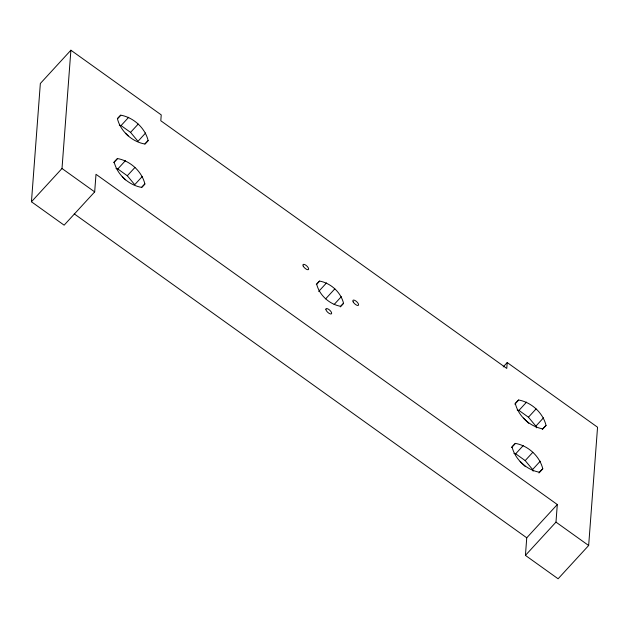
<?xml version="1.0" encoding="UTF-8"?>
<svg xmlns="http://www.w3.org/2000/svg" width="629" height="629" viewBox="0 0 629 629"><rect width="100%" height="100%" fill="white"/><g stroke="black" fill="none" stroke-linecap="round" stroke-linejoin="round"><path stroke-width="0.94" d="M31.45 201.775L40.342 83.492L70.896 50.218L161.236 114.887L160.796 120.752L506.77 368.421L507.21 362.556L597.55 427.225L588.658 545.508L558.104 578.782L525.427 555.391L526.748 537.803L557.302 504.529L96.001 174.304L94.68 191.892L64.127 225.166L31.45 201.775L62.004 168.501L70.896 50.218M525.427 555.391L555.981 522.117L557.302 504.529M117.576 118.637L120.752 115.17C133.537 117.458 145.087 127.923 148.153 140.597L144.977 144.065M119.298 125.124L121.067 125.588L128.693 117.269M113.676 162.714L117.497 158.555C130.274 160.835 141.824 171.3 144.898 183.982L141.714 187.442M145.629 132.978L137.995 141.305L130.557 132.381L121.067 125.588M116.035 168.501L117.804 168.965L125.43 160.647M142.374 176.364L134.732 184.682L127.294 175.766L117.804 168.965M316.293 284.638L319.571 281.077C330.752 283.074 340.863 292.226 343.544 303.32L340.273 306.889M318.667 291.463L326.522 282.908M325.665 298.838L334.832 288.853M334.133 304.499L341.335 296.66M503.224 366.896L507.21 362.556M514.821 404.156L518.642 399.997C531.419 402.285 542.969 412.75 546.043 425.424L542.222 429.583M517.18 409.951L518.949 410.415L526.575 402.096M511.558 447.541L515.379 443.382C528.156 445.662 539.713 456.127 542.78 468.809L538.959 472.969M536.443 427.822L535.877 426.132L543.519 417.805M513.917 453.328L515.686 453.792L523.32 445.474M533.18 471.2L532.614 469.509L540.256 461.191M130.557 132.381L138.207 124.07M127.294 175.766L134.944 167.456M535.877 426.132L528.439 417.216L536.089 408.905M532.614 469.509L525.184 460.593L532.826 452.282M120.752 115.17L117.403 118.582C120.469 131.264 132.019 141.729 144.804 144.01L148.153 140.597M117.497 158.555L114.14 161.968C117.206 174.642 128.756 185.107 141.541 187.387L144.898 183.982M319.571 281.077L316.639 284.056C319.32 295.15 329.431 304.31 340.611 306.307L343.544 303.32M518.642 399.997L515.285 403.409C518.351 416.091 529.901 426.556 542.685 428.836L546.043 425.424M515.379 443.382L512.022 446.794C515.088 459.469 526.646 469.934 539.423 472.222L542.78 468.809M518.949 410.415L528.439 417.216M515.686 453.792L525.184 460.593M62.004 168.501L94.68 191.892M555.981 522.117L588.658 545.508M74.23 213.86L526.748 537.803M523.375 418.049L528.706 423.309M520.112 461.427L525.443 466.687M125.493 133.222L128.159 135.848M122.23 176.6L125.564 179.886M325.885 309.216A3.688 1.455 42.6 0 0 328.637 313.038A3.688 1.455 42.6 0 0 331.648 313.344A3.688 1.455 42.6 0 0 328.904 309.523A3.688 1.455 42.6 0 0 325.885 309.216M353.152 301.857A3.688 1.455 42.6 0 0 358.153 305.435A3.688 1.455 42.6 0 0 355.849 301A3.688 1.455 42.6 0 0 353.152 301.857M303.217 266.106A3.688 1.455 42.6 0 0 308.21 269.684A3.688 1.455 42.6 0 0 305.914 265.257A3.688 1.455 42.6 0 0 303.217 266.106"/></g></svg>
